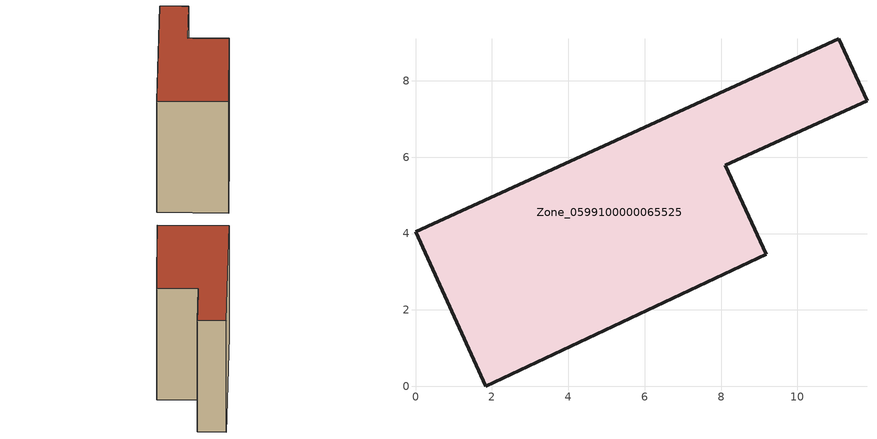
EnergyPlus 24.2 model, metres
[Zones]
Zone_0599100000065525
 floor ground (C_G): 0,4.05 11.08,9.1 11.82,7.48 8.11,5.79 9.18,3.45 1.84,0 z0
 wall outside (C_F): 1.84,0 9.18,3.45 8.11,5.79 11.82,7.48 11.08,9.1 0,4.05 1.84,0 z0:7.8
 roof outside (C_R): 11.08,9.1 0,4.05 1.84,0 9.18,3.45 8.11,5.79 11.82,7.48 z7.8
[BUILDING]
Pand.0599100000065525: North Axis=0; Terrain=City; Loads Convergence Tolerance Value=0.04; Temperature Convergence Tolerance Value=0.4; Solar Distribution=FullExterior; Maximum Number of Warmup Days=25; Minimum Number of Warmup Days=1
[Site:Location]
Rotterdam.The.Hague.AP_ZH_NLD Design_Conditions: Latitude=51.96; Longitude=4.45; Time Zone=1; Elevation=-4.5
[SITE:GROUNDTEMPERATURE:BUILDINGSURFACE]
18, 18, 18, 18, 18, 18, 18, 18, 18, 18, 18, 18
[MATERIAL] Thermal Absorptance=0.9; Solar Absorptance=0.7; Visible Absorptance=0.7
Name | Roughness | Thickness | Conductivity | Density | Specific Heat
G.TI.1946 | MediumSmooth | 0.15 | 1 | 540 | 1210
F.TI.1946 | Rough | 0.3 | 0.857143 | 1920 | 840
R.TI.1946 | MediumRough | 0.2 | 0.1 | 1500 | 1000
[CONSTRUCTION]
C_G: G.TI.1946
C_F: F.TI.1946
C_R: R.TI.1946
[ZONE]
Zone_0599100000065525: Type=1; Multiplier=1; Ceiling Height=Autocalculate; Volume=Autocalculate; Floor Area=autocalculate; Part of Total Floor Area=Yes
[ZONEINFILTRATION:DESIGNFLOWRATE]
Infil_Zone_0599100000065525: Zone or ZoneList or Space or SpaceList=Zone_0599100000065525; Schedule=AlwaysOn; Design Flow Rate Calculation Method=Flow/Area; Flow Rate per Floor Area=0.003; Constant Term Coefficient=1; Temperature Term Coefficient=0; Velocity Term Coefficient=0; Velocity Squared Term Coefficient=0
[HVACTEMPLATE:ZONE:IDEALLOADSAIRSYSTEM]
Zone_0599100000065525: Maximum Heating Supply Air Temperature=50; Minimum Cooling Supply Air Temperature=13; Maximum Heating Supply Air Humidity Ratio=0.0156; Minimum Cooling Supply Air Humidity Ratio=0.0077; Heating Limit=NoLimit; Cooling Limit=NoLimit; Dehumidification Control Type=ConstantSensibleHeatRatio; Cooling Sensible Heat Ratio=0.7; Dehumidification Setpoint=60; Humidification Control Type=None; Humidification Setpoint=30; Outdoor Air Method=None; Outdoor Air Flow Rate per Person=0.00944; Outdoor Air Flow Rate per Zone Floor Area=0; Outdoor Air Flow Rate per Zone=0; Demand Controlled Ventilation Type=None; Outdoor Air Economizer Type=NoEconomizer; Heat Recovery Type=None; Sensible Heat Recovery Effectiveness=0.7; Latent Heat Recovery Effectiveness=0.65
[ZONECONTROL:THERMOSTAT]
ThermostatControl_Zone_0599100000065525: Zone or ZoneList=Zone_0599100000065525; Control Type Schedule=DualSetpointControlType; Control 1=Thermostat_Zone_0599100000065525; Temperature Difference Between Cutout And Setpoint=0
[THERMOSTATSETPOINT:DUALSETPOINT]
Thermostat_Zone_0599100000065525: Heating Setpoint Temperature Schedule=HeatingSetpoint_Zone_0599100000065525; Cooling Setpoint Temperature Schedule=CoolingSetpoint_Zone_0599100000065525
[SCHEDULE:COMPACT]
HeatingSetpoint_Zone_0599100000065525: Through: 12/31, For: AllDays, Until: 24:00, 21
CoolingSetpoint_Zone_0599100000065525: Through: 12/31, For: AllDays, Until: 24:00, 24
DualSetpointControlType: Through: 12/31, For: AllDays, Until: 24:00, 4
AlwaysOn: Through: 12/31, For: AllDays, Until: 24:00, 1
